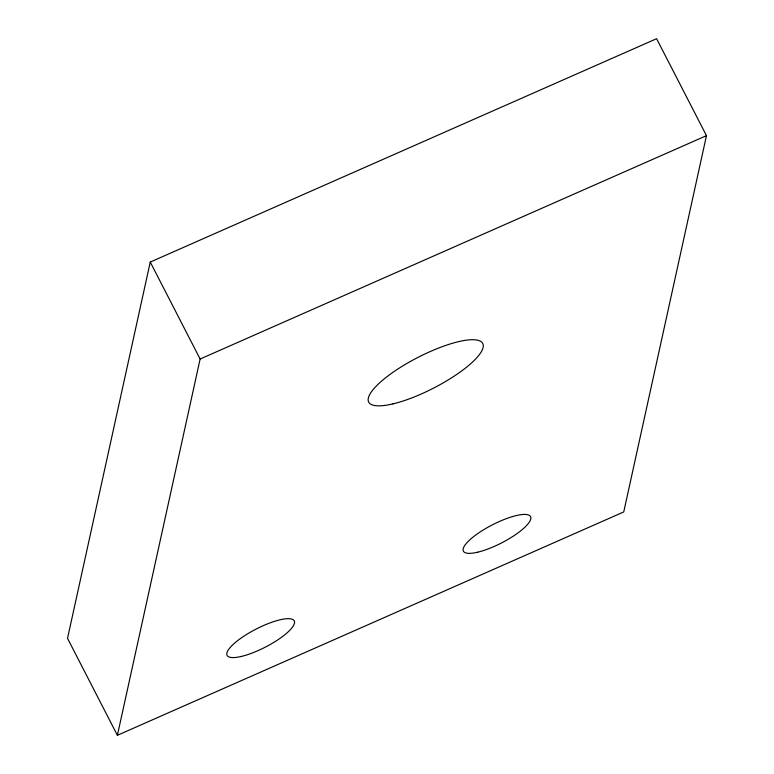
<?xml version="1.0" encoding="UTF-8"?>
<svg xmlns="http://www.w3.org/2000/svg" width="774" height="774" viewBox="0 0 774 774"><rect width="100%" height="100%" fill="white"/><g stroke="black" fill="none" stroke-linecap="round" stroke-linejoin="round"><path stroke-width="1.16" d="M150.253 262.067L67.522 638.347L117.396 735.3L623.747 511.933L706.478 135.653L656.604 38.7L150.253 262.067L200.127 359.02L117.396 735.3M200.127 359.02L706.478 135.653M392.969 403.883A64.136 17.231 -27.2 0 0 483.111 347.449A64.136 17.231 -27.2 0 0 401.096 366.953A64.136 17.231 -27.2 0 0 392.969 403.883M477.722 552.181A37.733 10.13 -27.2 0 0 530.751 518.977A37.733 10.13 -27.2 0 0 482.502 530.451A37.733 10.13 -27.2 0 0 477.722 552.181M241.43 656.42A37.733 10.13 -27.2 0 0 294.449 623.215A37.733 10.13 -27.2 0 0 246.209 634.69A37.733 10.13 -27.2 0 0 241.43 656.42"/></g></svg>
